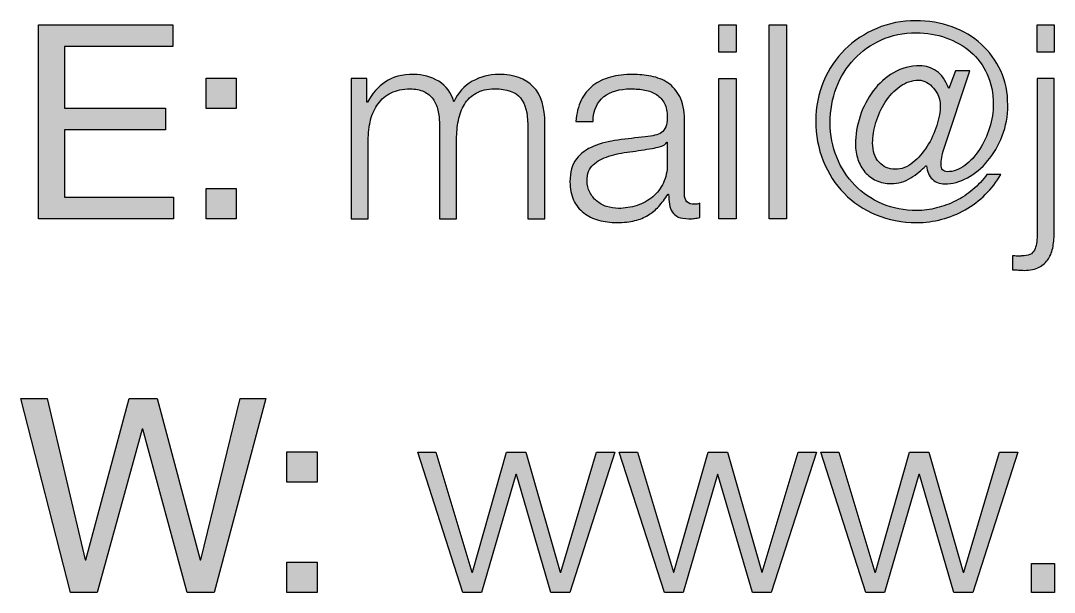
# Paper-space layout 'A1mask (portrait)' of a CAD drawing. Extents: x 0 to 565, y 0 to 805.
# Drawn here: x 430.21 to 444.95, y 43.92 to 52.08 of the extents above; entities that cross this region are included whole.
import ezdxf
from ezdxf.enums import TextEntityAlignment as Align

# ---------------------------------------------------------------- set-up
doc = ezdxf.new("R2010")
doc.units = 0
doc.layers.get('0').update_dxf_attribs({"linetype": 'CONTINUOUS'})
doc.layers.get('Defpoints').update_dxf_attribs({"linetype": 'CONTINUOUS'})
doc.layers.add('JPP_Mask', color=7, linetype='CONTINUOUS')
doc.styles.add('JPP', font='arial.ttf')

# ---------------------------------------------------------------- blocks, each defined once
blk = doc.blocks.new('A1mask (portrait)')
at = {"true_color": 0x004a91}
h = blk.add_hatch(color=154, dxfattribs=at)
edge = h.paths.add_edge_path(flags=16)
edge.add_spline(control_points=[(442.749, 51.145), (442.668, 51.085), (442.598, 51.011), (442.54, 50.922), (442.482, 50.833), (442.437, 50.736), (442.406, 50.631), (442.375, 50.526), (442.36, 50.429), (442.36, 50.339), (442.36, 50.222), (442.39, 50.13), (442.451, 50.063), (442.512, 49.996), (442.588, 49.962), (442.682, 49.962), (442.772, 49.962), (442.856, 49.994), (442.934, 50.057), (443.011, 50.12), (443.079, 50.198), (443.137, 50.29), (443.196, 50.382), (443.241, 50.481), (443.275, 50.587), (443.308, 50.693), (443.325, 50.788), (443.325, 50.873), (443.325, 50.92), (443.316, 50.965), (443.298, 51.007), (443.28, 51.05), (443.257, 51.088), (443.228, 51.121), (443.2, 51.155), (443.168, 51.183), (443.131, 51.203), (443.095, 51.224), (443.058, 51.234), (443.019, 51.234), (442.921, 51.234), (442.831, 51.204), (442.749, 51.145)], knot_values=[0, 0, 0, 0, 1, 1, 1, 2, 2, 2, 3, 3, 3, 4, 4, 4, 5, 5, 5, 6, 6, 6, 7, 7, 7, 8, 8, 8, 9, 9, 9, 10, 10, 10, 11, 11, 11, 12, 12, 12, 13, 13, 13, 14, 14, 14, 14], degree=3, periodic=0)
edge = h.paths.add_edge_path()
edge.add_spline(control_points=[(443.345, 50.129), (443.337, 50.09), (443.334, 50.056), (443.335, 50.026), (443.336, 49.996), (443.344, 49.973), (443.358, 49.955), (443.373, 49.936), (443.395, 49.927), (443.426, 49.927), (443.511, 49.927), (443.594, 49.957), (443.674, 50.017), (443.754, 50.076), (443.824, 50.152), (443.884, 50.245), (443.943, 50.339), (443.991, 50.442), (444.027, 50.555), (444.063, 50.669), (444.081, 50.78), (444.081, 50.889), (444.081, 51.049), (444.052, 51.192), (443.994, 51.319), (443.936, 51.446), (443.856, 51.553), (443.756, 51.639), (443.655, 51.726), (443.538, 51.793), (443.405, 51.839), (443.272, 51.885), (443.13, 51.909), (442.98, 51.909), (442.799, 51.909), (442.634, 51.875), (442.484, 51.808), (442.334, 51.741), (442.204, 51.65), (442.096, 51.535), (441.988, 51.42), (441.903, 51.284), (441.844, 51.128), (441.785, 50.971), (441.755, 50.804), (441.755, 50.625), (441.755, 50.449), (441.786, 50.285), (441.848, 50.133), (441.91, 49.98), (441.996, 49.848), (442.106, 49.735), (442.216, 49.623), (442.346, 49.534), (442.497, 49.47), (442.648, 49.405), (442.812, 49.373), (442.988, 49.373), (443.083, 49.373), (443.179, 49.385), (443.273, 49.41), (443.367, 49.434), (443.458, 49.468), (443.546, 49.512), (443.634, 49.556), (443.716, 49.61), (443.791, 49.673), (443.865, 49.736), (443.932, 49.808), (443.989, 49.888), (443.989, 49.888), (444.186, 49.888), (444.186, 49.888), (444.127, 49.782), (444.054, 49.687), (443.967, 49.601), (443.881, 49.516), (443.785, 49.444), (443.68, 49.384), (443.575, 49.325), (443.464, 49.28), (443.347, 49.249), (443.229, 49.218), (443.109, 49.202), (442.988, 49.202), (442.779, 49.202), (442.586, 49.239), (442.41, 49.313), (442.234, 49.386), (442.082, 49.488), (441.954, 49.619), (441.827, 49.75), (441.727, 49.903), (441.656, 50.081), (441.585, 50.258), (441.549, 50.448), (441.549, 50.652), (441.549, 50.854), (441.586, 51.042), (441.66, 51.217), (441.733, 51.391), (441.835, 51.542), (441.964, 51.671), (442.094, 51.798), (442.245, 51.899), (442.418, 51.973), (442.591, 52.046), (442.776, 52.083), (442.972, 52.083), (443.159, 52.083), (443.332, 52.054), (443.492, 51.996), (443.652, 51.938), (443.791, 51.855), (443.909, 51.748), (444.026, 51.641), (444.119, 51.513), (444.186, 51.366), (444.254, 51.218), (444.287, 51.056), (444.287, 50.877), (444.287, 50.722), (444.261, 50.576), (444.208, 50.439), (444.155, 50.302), (444.086, 50.182), (444, 50.081), (443.915, 49.978), (443.819, 49.898), (443.711, 49.84), (443.604, 49.782), (443.496, 49.753), (443.387, 49.753), (443.32, 49.753), (443.262, 49.775), (443.213, 49.819), (443.164, 49.863), (443.136, 49.927), (443.127, 50.012), (443.127, 50.012), (443.12, 50.012), (443.12, 50.012), (443.06, 49.95), (442.988, 49.892), (442.903, 49.838), (442.817, 49.784), (442.726, 49.757), (442.627, 49.757), (442.547, 49.757), (442.476, 49.771), (442.412, 49.801), (442.349, 49.831), (442.295, 49.872), (442.251, 49.923), (442.207, 49.975), (442.174, 50.035), (442.15, 50.102), (442.127, 50.169), (442.115, 50.241), (442.115, 50.319), (442.115, 50.454), (442.137, 50.587), (442.181, 50.72), (442.225, 50.854), (442.287, 50.974), (442.368, 51.081), (442.448, 51.188), (442.545, 51.275), (442.658, 51.341), (442.772, 51.406), (442.897, 51.44), (443.035, 51.44), (443.12, 51.44), (443.198, 51.414), (443.271, 51.364), (443.343, 51.314), (443.402, 51.23), (443.446, 51.114), (443.446, 51.114), (443.543, 51.366), (443.543, 51.366), (443.543, 51.366), (443.748, 51.366), (443.748, 51.366), (443.748, 51.366), (443.376, 50.249), (443.376, 50.249), (443.363, 50.208), (443.352, 50.168), (443.345, 50.129)], knot_values=[0, 0, 0, 0, 1, 1, 1, 2, 2, 2, 3, 3, 3, 4, 4, 4, 5, 5, 5, 6, 6, 6, 7, 7, 7, 8, 8, 8, 9, 9, 9, 10, 10, 10, 11, 11, 11, 12, 12, 12, 13, 13, 13, 14, 14, 14, 15, 15, 15, 16, 16, 16, 17, 17, 17, 18, 18, 18, 19, 19, 19, 20, 20, 20, 21, 21, 21, 22, 22, 22, 23, 23, 23, 24, 24, 24, 25, 25, 25, 26, 26, 26, 27, 27, 27, 28, 28, 28, 29, 29, 29, 30, 30, 30, 31, 31, 31, 32, 32, 32, 33, 33, 33, 34, 34, 34, 35, 35, 35, 36, 36, 36, 37, 37, 37, 38, 38, 38, 39, 39, 39, 40, 40, 40, 41, 41, 41, 42, 42, 42, 43, 43, 43, 44, 44, 44, 45, 45, 45, 46, 46, 46, 47, 47, 47, 48, 48, 48, 49, 49, 49, 50, 50, 50, 51, 51, 51, 52, 52, 52, 53, 53, 53, 54, 54, 54, 55, 55, 55, 56, 56, 56, 57, 57, 57, 58, 58, 58, 59, 59, 59, 60, 60, 60, 61, 61, 61, 62, 62, 62, 63, 63, 63, 63], degree=3, periodic=0)
at = {"true_color": 0x0081c6}
for points in [[(432.39, 49.566), (430.835, 49.566), (430.835, 50.525), (432.274, 50.525), (432.274, 50.835), (430.835, 50.835), (430.835, 51.715), (432.379, 51.715), (432.379, 52.025), (430.467, 52.025), (430.467, 49.256), (432.39, 49.256)], [(433.286, 51.261), (432.856, 51.261), (432.856, 50.831), (433.286, 50.831)], [(433.286, 49.687), (432.856, 49.687), (432.856, 49.256), (433.286, 49.256)], [(430.587, 46.693), (430.211, 46.693), (430.921, 43.924), (431.304, 43.924), (431.944, 46.251), (431.952, 46.251), (432.584, 43.924), (432.968, 43.924), (433.709, 46.693), (433.34, 46.693), (432.778, 44.39), (432.77, 44.39), (432.158, 46.693), (431.758, 46.693), (431.138, 44.39), (431.13, 44.39)], [(434.438, 45.929), (434.007, 45.929), (434.007, 45.499), (434.438, 45.499)], [(434.438, 44.355), (434.007, 44.355), (434.007, 43.924), (434.438, 43.924)]]:
    blk.add_hatch(color=142, dxfattribs=at).paths.add_polyline_path(points)
at = {"true_color": 0x004a91}
for points in [[(440.413, 52.025), (440.169, 52.025), (440.169, 51.634), (440.413, 51.634)], [(441.13, 52.025), (440.886, 52.025), (440.886, 49.256), (441.13, 49.256)], [(444.95, 52.025), (444.706, 52.025), (444.706, 51.634), (444.95, 51.634)], [(440.413, 51.257), (440.169, 51.257), (440.169, 49.256), (440.413, 49.256)], [(437.273, 45.607), (437.28, 45.607), (437.773, 43.924), (438.04, 43.924), (438.684, 45.925), (438.424, 45.925), (437.912, 44.211), (437.904, 44.211), (437.416, 45.925), (437.14, 45.925), (436.652, 44.211), (436.644, 44.211), (436.132, 45.925), (435.873, 45.925), (436.516, 43.924), (436.784, 43.924)], [(441.558, 45.925), (441.298, 45.925), (440.786, 44.211), (440.778, 44.211), (440.29, 45.925), (440.014, 45.925), (439.526, 44.211), (439.518, 44.211), (439.006, 45.925), (438.747, 45.925), (439.39, 43.924), (439.658, 43.924), (440.146, 45.607), (440.154, 45.607), (440.647, 43.924), (440.914, 43.924)], [(444.431, 45.925), (444.171, 45.925), (443.66, 44.211), (443.651, 44.211), (443.163, 45.925), (442.887, 45.925), (442.399, 44.211), (442.391, 44.211), (441.879, 45.925), (441.62, 45.925), (442.263, 43.924), (442.531, 43.924), (443.02, 45.607), (443.027, 45.607), (443.52, 43.924), (443.787, 43.924)], [(444.951, 44.335), (444.625, 44.335), (444.625, 43.924), (444.951, 43.924)]]:
    blk.add_hatch(color=154, dxfattribs=at).paths.add_polyline_path(points)
h = blk.add_hatch(color=154, dxfattribs=at)
edge = h.paths.add_edge_path()
edge.add_spline(control_points=[(436.172, 51.218), (436.065, 51.283), (435.946, 51.316), (435.814, 51.316)], knot_values=[4, 4, 4, 4, 5, 5, 5, 5], degree=3, periodic=0)
edge.add_spline(control_points=[(435.814, 51.316), (435.651, 51.316), (435.517, 51.28), (435.413, 51.211)], knot_values=[3, 3, 3, 3, 4, 4, 4, 4], degree=3, periodic=0)
edge.add_spline(control_points=[(435.413, 51.211), (435.308, 51.141), (435.223, 51.044), (435.158, 50.92)], knot_values=[2, 2, 2, 2, 3, 3, 3, 3], degree=3, periodic=0)
edge.add_spline(control_points=[(435.158, 50.92), (435.158, 50.92), (435.147, 50.92), (435.147, 50.92)], knot_values=[1.00001, 1.00001, 1.00001, 1.00001, 2, 2, 2, 2], degree=3, periodic=0)
edge.add_spline(control_points=[(435.147, 50.92), (435.147, 50.92), (435.147, 51.004), (435.147, 51.089)], knot_values=[0.5, 0.5, 0.5, 0.5, 1, 1, 1, 1], degree=3, periodic=0)
edge.add_spline(control_points=[(435.147, 51.089), (435.147, 51.173), (435.147, 51.257), (435.147, 51.257), (435.147, 51.257), (435.133, 51.257), (435.112, 51.257)], knot_values=[32.749965, 32.749965, 32.749965, 32.749965, 33.249965, 33.249965, 33.249965, 33.5, 33.5, 33.5, 33.5], degree=3, periodic=0)
edge.add_spline(control_points=[(435.112, 51.257), (435.091, 51.257), (435.063, 51.257), (435.035, 51.257)], knot_values=[32.49997, 32.49997, 32.49997, 32.49997, 32.749965, 32.749965, 32.749965, 32.749965], degree=3, periodic=0)
edge.add_spline(control_points=[(435.035, 51.257), (435.021, 51.257), (435.007, 51.257), (434.993, 51.257)], knot_values=[32.374972, 32.374972, 32.374972, 32.374972, 32.49997, 32.49997, 32.49997, 32.49997], degree=3, periodic=0)
edge.add_spline(control_points=[(434.993, 51.257), (434.98, 51.257), (434.968, 51.257), (434.957, 51.257)], knot_values=[32.249975, 32.249975, 32.249975, 32.249975, 32.374973, 32.374973, 32.374973, 32.374973], degree=3, periodic=0)
edge.add_spline(control_points=[(434.943, 51.257), (434.939, 51.257), (434.935, 51.257), (434.932, 51.257)], knot_values=[32.124977, 32.124977, 32.124977, 32.124977, 32.187476, 32.187476, 32.187476, 32.187476], degree=3, periodic=0)
edge.add_spline(control_points=[(434.922, 51.257), (434.922, 51.257), (434.922, 51.257), (434.922, 51.257), (434.922, 51.257), (434.922, 51.257), (434.922, 51.257)], knot_values=[31.99998, 31.99998, 31.99998, 31.99998, 32, 32, 32, 32.001445, 32.001445, 32.001445, 32.001445], degree=3, periodic=0)
edge.add_spline(control_points=[(434.922, 51.257), (434.922, 51.257), (434.922, 50.757), (434.922, 50.257)], knot_values=[31.49999, 31.49999, 31.49999, 31.49999, 31.99998, 31.99998, 31.99998, 31.99998], degree=3, periodic=0)
edge.add_spline(control_points=[(434.922, 50.257), (434.922, 49.757), (434.922, 49.256), (434.922, 49.256), (434.922, 49.256), (434.922, 49.256), (434.922, 49.256)], knot_values=[30.999023, 30.999023, 30.999023, 30.999023, 31.499013, 31.499013, 31.499013, 31.49999, 31.49999, 31.49999, 31.49999], degree=3, periodic=0)
edge.add_spline(control_points=[(434.933, 49.256), (434.936, 49.256), (434.94, 49.256), (434.945, 49.256)], knot_values=[30.812504, 30.812504, 30.812504, 30.812504, 30.875002, 30.875002, 30.875002, 30.875002], degree=3, periodic=0)
edge.add_spline(control_points=[(434.945, 49.256), (434.949, 49.256), (434.955, 49.256), (434.96, 49.256)], knot_values=[30.750005, 30.750005, 30.750005, 30.750005, 30.812504, 30.812504, 30.812504, 30.812504], degree=3, periodic=0)
edge.add_spline(control_points=[(434.96, 49.256), (434.972, 49.256), (434.985, 49.256), (435, 49.256)], knot_values=[30.625007, 30.625007, 30.625007, 30.625007, 30.750005, 30.750005, 30.750005, 30.750005], degree=3, periodic=0)
edge.add_spline(control_points=[(435, 49.256), (435.014, 49.256), (435.029, 49.256), (435.044, 49.256)], knot_values=[30.50001, 30.50001, 30.50001, 30.50001, 30.625007, 30.625007, 30.625007, 30.625007], degree=3, periodic=0)
edge.add_spline(control_points=[(435.044, 49.256), (435.075, 49.256), (435.105, 49.256), (435.128, 49.256)], knot_values=[30.250015, 30.250015, 30.250015, 30.250015, 30.50001, 30.50001, 30.50001, 30.50001], degree=3, periodic=0)
edge.add_spline(control_points=[(435.128, 49.256), (435.151, 49.256), (435.167, 49.256), (435.167, 49.256), (435.167, 49.256), (435.167, 49.256), (435.167, 49.256)], knot_values=[29.999532, 29.999532, 29.999532, 29.999532, 30.249547, 30.249547, 30.249547, 30.250015, 30.250015, 30.250015, 30.250015], degree=3, periodic=0)
edge.add_spline(control_points=[(435.167, 49.269), (435.167, 49.273), (435.167, 49.278), (435.167, 49.284)], knot_values=[29.906272, 29.906272, 29.906272, 29.906272, 29.937521, 29.937521, 29.937521, 29.937521], degree=3, periodic=0)
edge.add_spline(control_points=[(435.167, 49.284), (435.167, 49.29), (435.167, 49.297), (435.167, 49.304)], knot_values=[29.875022, 29.875022, 29.875022, 29.875022, 29.906272, 29.906272, 29.906272, 29.906272], degree=3, periodic=0)
edge.add_spline(control_points=[(435.167, 49.304), (435.167, 49.32), (435.167, 49.338), (435.167, 49.359)], knot_values=[29.812524, 29.812524, 29.812524, 29.812524, 29.875022, 29.875022, 29.875022, 29.875022], degree=3, periodic=0)
edge.add_spline(control_points=[(435.167, 49.359), (435.167, 49.381), (435.167, 49.405), (435.167, 49.431)], knot_values=[29.750025, 29.750025, 29.750025, 29.750025, 29.812524, 29.812524, 29.812524, 29.812524], degree=3, periodic=0)
edge.add_spline(control_points=[(435.167, 49.431), (435.167, 49.483), (435.167, 49.544), (435.167, 49.61)], knot_values=[29.625028, 29.625028, 29.625028, 29.625028, 29.750025, 29.750025, 29.750025, 29.750025], degree=3, periodic=0)
edge.add_spline(control_points=[(435.167, 49.61), (435.167, 49.806), (435.167, 50.041), (435.167, 50.199)], knot_values=[29.250035, 29.250035, 29.250035, 29.250035, 29.625028, 29.625028, 29.625028, 29.625028], degree=3, periodic=0)
edge.add_spline(control_points=[(435.167, 50.199), (435.167, 50.303), (435.167, 50.373), (435.167, 50.373), (435.167, 50.479), (435.178, 50.577), (435.201, 50.666)], knot_values=[28, 28, 28, 28, 28.250035, 28.250035, 28.250035, 29.250035, 29.250035, 29.250035, 29.250035], degree=3, periodic=0)
edge.add_spline(control_points=[(435.201, 50.666), (435.224, 50.755), (435.26, 50.833), (435.308, 50.898)], knot_values=[27, 27, 27, 27, 28, 28, 28, 28], degree=3, periodic=0)
edge.add_spline(control_points=[(435.308, 50.898), (435.356, 50.965), (435.418, 51.016), (435.494, 51.054), (435.57, 51.091), (435.66, 51.11), (435.763, 51.11)], knot_values=[25, 25, 25, 25, 26, 26, 26, 27, 27, 27, 27], degree=3, periodic=0)
edge.add_spline(control_points=[(435.763, 51.11), (435.841, 51.11), (435.907, 51.097), (435.961, 51.071)], knot_values=[24, 24, 24, 24, 25, 25, 25, 25], degree=3, periodic=0)
edge.add_spline(control_points=[(435.961, 51.071), (436.016, 51.045), (436.059, 51.01), (436.091, 50.965)], knot_values=[23, 23, 23, 23, 24, 24, 24, 24], degree=3, periodic=0)
edge.add_spline(control_points=[(436.091, 50.965), (436.124, 50.919), (436.147, 50.866), (436.161, 50.806)], knot_values=[22, 22, 22, 22, 23, 23, 23, 23], degree=3, periodic=0)
edge.add_spline(control_points=[(436.161, 50.806), (436.175, 50.745), (436.182, 50.681), (436.182, 50.614)], knot_values=[21, 21, 21, 21, 22, 22, 22, 22], degree=3, periodic=0)
edge.add_spline(control_points=[(436.182, 50.614), (436.182, 50.614), (436.182, 49.256), (436.182, 49.256), (436.182, 49.256), (436.243, 49.256), (436.304, 49.256)], knot_values=[19.5, 19.5, 19.5, 19.5, 20.5, 20.5, 20.5, 21, 21, 21, 21], degree=3, periodic=0)
edge.add_spline(control_points=[(436.304, 49.256), (436.366, 49.256), (436.427, 49.256), (436.427, 49.256), (436.427, 49.256), (436.427, 49.539), (436.427, 49.823)], knot_values=[18.5, 18.5, 18.5, 18.5, 19, 19, 19, 19.5, 19.5, 19.5, 19.5], degree=3, periodic=0)
edge.add_spline(control_points=[(436.427, 49.823), (436.427, 50.106), (436.427, 50.389), (436.427, 50.389), (436.427, 50.482), (436.435, 50.571), (436.452, 50.658)], knot_values=[17, 17, 17, 17, 17.5, 17.5, 17.5, 18.5, 18.5, 18.5, 18.5], degree=3, periodic=0)
edge.add_spline(control_points=[(436.452, 50.658), (436.469, 50.745), (436.498, 50.822), (436.539, 50.889)], knot_values=[16, 16, 16, 16, 17, 17, 17, 17], degree=3, periodic=0)
edge.add_spline(control_points=[(436.539, 50.889), (436.58, 50.956), (436.636, 51.01), (436.706, 51.05)], knot_values=[15, 15, 15, 15, 16, 16, 16, 16], degree=3, periodic=0)
edge.add_spline(control_points=[(436.706, 51.05), (436.775, 51.09), (436.864, 51.11), (436.97, 51.11)], knot_values=[14, 14, 14, 14, 15, 15, 15, 15], degree=3, periodic=0)
edge.add_spline(control_points=[(436.97, 51.11), (437.145, 51.11), (437.268, 51.067), (437.338, 50.98)], knot_values=[13, 13, 13, 13, 14, 14, 14, 14], degree=3, periodic=0)
edge.add_spline(control_points=[(437.338, 50.98), (437.408, 50.893), (437.442, 50.767), (437.442, 50.602)], knot_values=[12, 12, 12, 12, 13, 13, 13, 13], degree=3, periodic=0)
edge.add_spline(control_points=[(437.442, 50.602), (437.442, 50.602), (437.442, 49.256), (437.442, 49.256), (437.442, 49.256), (437.504, 49.256), (437.565, 49.256)], knot_values=[10.5, 10.5, 10.5, 10.5, 11.5, 11.5, 11.5, 12, 12, 12, 12], degree=3, periodic=0)
edge.add_spline(control_points=[(437.565, 49.256), (437.626, 49.256), (437.687, 49.256), (437.687, 49.256), (437.687, 49.256), (437.687, 49.596), (437.687, 49.935)], knot_values=[9.5, 9.5, 9.5, 9.5, 10, 10, 10, 10.5, 10.5, 10.5, 10.5], degree=3, periodic=0)
edge.add_spline(control_points=[(437.687, 49.935), (437.687, 50.274), (437.687, 50.614), (437.687, 50.614), (437.687, 51.082), (437.466, 51.316), (437.024, 51.316)], knot_values=[8, 8, 8, 8, 8.5, 8.5, 8.5, 9.5, 9.5, 9.5, 9.5], degree=3, periodic=0)
edge.add_spline(control_points=[(437.024, 51.316), (436.892, 51.316), (436.768, 51.283), (436.651, 51.218)], knot_values=[7, 7, 7, 7, 8, 8, 8, 8], degree=3, periodic=0)
edge.add_spline(control_points=[(436.651, 51.218), (436.535, 51.154), (436.447, 51.056), (436.388, 50.924)], knot_values=[6, 6, 6, 6, 7, 7, 7, 7], degree=3, periodic=0)
edge.add_spline(control_points=[(436.388, 50.924), (436.352, 51.056), (436.28, 51.154), (436.172, 51.218)], knot_values=[5, 5, 5, 5, 6, 6, 6, 6], degree=3, periodic=0)
h = blk.add_hatch(color=154, dxfattribs=at)
edge = h.paths.add_edge_path()
edge.add_spline(control_points=[(439.676, 49.609), (439.676, 49.609), (439.676, 50.672), (439.676, 50.672), (439.676, 50.806), (439.654, 50.916), (439.61, 50.999)], knot_values=[6, 6, 6, 6, 7, 7, 7, 8, 8, 8, 8], degree=3, periodic=0)
edge.add_spline(control_points=[(439.61, 50.999), (439.566, 51.084), (439.51, 51.149), (439.44, 51.195)], knot_values=[5, 5, 5, 5, 6, 6, 6, 6], degree=3, periodic=0)
edge.add_spline(control_points=[(439.44, 51.195), (439.37, 51.242), (439.291, 51.273), (439.203, 51.29)], knot_values=[4, 4, 4, 4, 5, 5, 5, 5], degree=3, periodic=0)
edge.add_spline(control_points=[(439.203, 51.29), (439.115, 51.307), (439.027, 51.316), (438.939, 51.316)], knot_values=[3, 3, 3, 3, 4, 4, 4, 4], degree=3, periodic=0)
edge.add_spline(control_points=[(438.939, 51.316), (438.823, 51.316), (438.717, 51.303), (438.622, 51.277), (438.526, 51.251), (438.443, 51.211), (438.371, 51.156)], knot_values=[1, 1, 1, 1, 2, 2, 2, 3, 3, 3, 3], degree=3, periodic=0)
edge.add_spline(control_points=[(438.371, 51.156), (438.3, 51.102), (438.244, 51.032), (438.203, 50.947)], knot_values=[0, 0, 0, 0, 1, 1, 1, 1], degree=3, periodic=0)
edge.add_spline(control_points=[(438.203, 50.947), (438.161, 50.862), (438.137, 50.761), (438.129, 50.645)], knot_values=[41, 41, 41, 41, 42, 42, 42, 42], degree=3, periodic=0)
edge.add_spline(control_points=[(438.129, 50.645), (438.129, 50.645), (438.373, 50.645), (438.373, 50.645), (438.378, 50.808), (438.43, 50.926), (438.528, 50.999)], knot_values=[39, 39, 39, 39, 40, 40, 40, 41, 41, 41, 41], degree=3, periodic=0)
edge.add_spline(control_points=[(438.528, 50.999), (438.627, 51.073), (438.753, 51.11), (438.908, 51.11)], knot_values=[38, 38, 38, 38, 39, 39, 39, 39], degree=3, periodic=0)
edge.add_spline(control_points=[(438.908, 51.11), (438.981, 51.11), (439.049, 51.104), (439.112, 51.093)], knot_values=[37, 37, 37, 37, 38, 38, 38, 38], degree=3, periodic=0)
edge.add_spline(control_points=[(439.112, 51.093), (439.175, 51.081), (439.231, 51.059), (439.279, 51.029)], knot_values=[36, 36, 36, 36, 37, 37, 37, 37], degree=3, periodic=0)
edge.add_spline(control_points=[(439.279, 51.029), (439.326, 50.997), (439.364, 50.955), (439.391, 50.903)], knot_values=[35, 35, 35, 35, 36, 36, 36, 36], degree=3, periodic=0)
edge.add_spline(control_points=[(439.391, 50.903), (439.418, 50.85), (439.432, 50.782), (439.432, 50.699)], knot_values=[34, 34, 34, 34, 35, 35, 35, 35], degree=3, periodic=0)
edge.add_spline(control_points=[(439.432, 50.699), (439.432, 50.645), (439.425, 50.601), (439.411, 50.567), (439.396, 50.534), (439.376, 50.507), (439.351, 50.488)], knot_values=[32, 32, 32, 32, 33, 33, 33, 34, 34, 34, 34], degree=3, periodic=0)
edge.add_spline(control_points=[(439.351, 50.488), (439.325, 50.468), (439.292, 50.454), (439.254, 50.447), (439.215, 50.439), (439.17, 50.433), (439.118, 50.427)], knot_values=[30, 30, 30, 30, 31, 31, 31, 32, 32, 32, 32], degree=3, periodic=0)
edge.add_spline(control_points=[(439.118, 50.427), (438.986, 50.412), (438.856, 50.396), (438.728, 50.379)], knot_values=[29, 29, 29, 29, 30, 30, 30, 30], degree=3, periodic=0)
edge.add_spline(control_points=[(438.728, 50.379), (438.6, 50.362), (438.485, 50.333), (438.383, 50.292)], knot_values=[28, 28, 28, 28, 29, 29, 29, 29], degree=3, periodic=0)
edge.add_spline(control_points=[(438.383, 50.292), (438.281, 50.25), (438.199, 50.19), (438.137, 50.111)], knot_values=[27, 27, 27, 27, 28, 28, 28, 28], degree=3, periodic=0)
edge.add_spline(control_points=[(438.137, 50.111), (438.075, 50.033), (438.044, 49.923), (438.044, 49.784)], knot_values=[26, 26, 26, 26, 27, 27, 27, 27], degree=3, periodic=0)
edge.add_spline(control_points=[(438.044, 49.784), (438.044, 49.683), (438.061, 49.596), (438.096, 49.522)], knot_values=[25, 25, 25, 25, 26, 26, 26, 26], degree=3, periodic=0)
edge.add_spline(control_points=[(438.096, 49.522), (438.131, 49.449), (438.179, 49.388), (438.24, 49.34)], knot_values=[24, 24, 24, 24, 25, 25, 25, 25], degree=3, periodic=0)
edge.add_spline(control_points=[(438.24, 49.34), (438.3, 49.292), (438.371, 49.257), (438.453, 49.235), (438.534, 49.213), (438.622, 49.202), (438.714, 49.202)], knot_values=[22, 22, 22, 22, 23, 23, 23, 24, 24, 24, 24], degree=3, periodic=0)
edge.add_spline(control_points=[(438.714, 49.202), (438.813, 49.202), (438.898, 49.211), (438.969, 49.229), (439.04, 49.247), (439.103, 49.273), (439.158, 49.307)], knot_values=[20, 20, 20, 20, 21, 21, 21, 22, 22, 22, 22], degree=3, periodic=0)
edge.add_spline(control_points=[(439.158, 49.307), (439.214, 49.34), (439.264, 49.382), (439.31, 49.433)], knot_values=[19, 19, 19, 19, 20, 20, 20, 20], degree=3, periodic=0)
edge.add_spline(control_points=[(439.31, 49.433), (439.355, 49.483), (439.4, 49.541), (439.443, 49.605)], knot_values=[18, 18, 18, 18, 19, 19, 19, 19], degree=3, periodic=0)
edge.add_spline(control_points=[(439.451, 49.605), (439.451, 49.554), (439.455, 49.506), (439.461, 49.464)], knot_values=[16, 16, 16, 16, 17, 17, 17, 17], degree=3, periodic=0)
edge.add_spline(control_points=[(439.461, 49.464), (439.467, 49.421), (439.481, 49.384), (439.502, 49.353)], knot_values=[15, 15, 15, 15, 16, 16, 16, 16], degree=3, periodic=0)
edge.add_spline(control_points=[(439.502, 49.353), (439.522, 49.322), (439.551, 49.299), (439.589, 49.281)], knot_values=[14, 14, 14, 14, 15, 15, 15, 15], degree=3, periodic=0)
edge.add_spline(control_points=[(439.589, 49.281), (439.627, 49.265), (439.676, 49.256), (439.738, 49.256)], knot_values=[13, 13, 13, 13, 14, 14, 14, 14], degree=3, periodic=0)
edge.add_spline(control_points=[(439.738, 49.256), (439.772, 49.256), (439.8, 49.258), (439.822, 49.26)], knot_values=[12, 12, 12, 12, 13, 13, 13, 13], degree=3, periodic=0)
edge.add_spline(control_points=[(439.822, 49.26), (439.844, 49.263), (439.869, 49.267), (439.897, 49.272)], knot_values=[11, 11, 11, 11, 12, 12, 12, 12], degree=3, periodic=0)
edge.add_spline(control_points=[(439.897, 49.272), (439.897, 49.272), (439.897, 49.477), (439.897, 49.477), (439.874, 49.467), (439.848, 49.462), (439.82, 49.462)], knot_values=[9, 9, 9, 9, 10, 10, 10, 11, 11, 11, 11], degree=3, periodic=0)
edge.add_spline(control_points=[(439.82, 49.462), (439.724, 49.462), (439.676, 49.511), (439.676, 49.609)], knot_values=[8, 8, 8, 8, 9, 9, 9, 9], degree=3, periodic=0)
edge = h.paths.add_edge_path(flags=16)
edge.add_spline(control_points=[(439.424, 50.35), (439.424, 50.35), (439.432, 50.35), (439.432, 50.35), (439.432, 50.35), (439.432, 50.032), (439.432, 50.032), (439.432, 49.934), (439.413, 49.846), (439.376, 49.768)], knot_values=[13, 13, 13, 13, 13.99998, 13.99998, 13.99998, 14.99998, 14.99998, 14.99998, 15.99998, 15.99998, 15.99998, 15.99998], degree=3, periodic=0)
edge.add_spline(control_points=[(439.376, 49.768), (439.338, 49.691), (439.288, 49.625), (439.225, 49.571)], knot_values=[12, 12, 12, 12, 13, 13, 13, 13], degree=3, periodic=0)
edge.add_spline(control_points=[(439.225, 49.571), (439.161, 49.516), (439.087, 49.475), (439.002, 49.446)], knot_values=[11, 11, 11, 11, 12, 12, 12, 12], degree=3, periodic=0)
edge.add_spline(control_points=[(439.002, 49.446), (438.916, 49.418), (438.827, 49.404), (438.734, 49.404)], knot_values=[10, 10, 10, 10, 11, 11, 11, 11], degree=3, periodic=0)
edge.add_spline(control_points=[(438.734, 49.404), (438.677, 49.404), (438.622, 49.413), (438.567, 49.431)], knot_values=[9, 9, 9, 9, 10, 10, 10, 10], degree=3, periodic=0)
edge.add_spline(control_points=[(438.567, 49.431), (438.513, 49.449), (438.465, 49.476), (438.424, 49.511)], knot_values=[8, 8, 8, 8, 9, 9, 9, 9], degree=3, periodic=0)
edge.add_spline(control_points=[(438.424, 49.511), (438.383, 49.545), (438.349, 49.587), (438.325, 49.635), (438.3, 49.682), (438.288, 49.737), (438.288, 49.799)], knot_values=[6, 6, 6, 6, 7, 7, 7, 8, 8, 8, 8], degree=3, periodic=0)
edge.add_spline(control_points=[(438.288, 49.799), (438.288, 49.897), (438.317, 49.973), (438.375, 50.026)], knot_values=[5, 5, 5, 5, 6, 6, 6, 6], degree=3, periodic=0)
edge.add_spline(control_points=[(438.375, 50.026), (438.433, 50.079), (438.507, 50.12), (438.598, 50.148)], knot_values=[4, 4, 4, 4, 5, 5, 5, 5], degree=3, periodic=0)
edge.add_spline(control_points=[(438.598, 50.148), (438.689, 50.177), (438.789, 50.198), (438.898, 50.212)], knot_values=[3, 3, 3, 3, 4, 4, 4, 4], degree=3, periodic=0)
edge.add_spline(control_points=[(438.898, 50.212), (439.009, 50.226), (439.115, 50.242), (439.218, 50.261)], knot_values=[2, 2, 2, 2, 3, 3, 3, 3], degree=3, periodic=0)
edge.add_spline(control_points=[(439.218, 50.261), (439.252, 50.266), (439.291, 50.275), (439.335, 50.288), (439.379, 50.301), (439.409, 50.321), (439.424, 50.35)], knot_values=[0, 0, 0, 0, 1, 1, 1, 2, 2, 2, 2], degree=3, periodic=0)
h = blk.add_hatch(color=154, dxfattribs=at)
edge = h.paths.add_edge_path()
edge.add_spline(control_points=[(444.95, 49.074), (444.95, 49.074), (444.95, 51.257), (444.95, 51.257), (444.95, 51.257), (444.889, 51.257), (444.828, 51.257)], knot_values=[13.49999, 13.49999, 13.49999, 13.49999, 14.49999, 14.49999, 14.49999, 15, 15, 15, 15], degree=3, periodic=0)
edge.add_spline(control_points=[(444.828, 51.257), (444.767, 51.257), (444.706, 51.257), (444.706, 51.257), (444.706, 51.257), (444.706, 51.257), (444.706, 51.257)], knot_values=[12.999756, 12.999756, 12.999756, 12.999756, 13.499746, 13.499746, 13.499746, 13.49999, 13.49999, 13.49999, 13.49999], degree=3, periodic=0)
edge.add_spline(control_points=[(444.706, 51.257), (444.706, 51.257), (444.706, 51.257), (444.706, 51.257)], knot_values=[12.999634, 12.999634, 12.999634, 12.999634, 12.999756, 12.999756, 12.999756, 12.999756], degree=3, periodic=0)
edge.add_spline(control_points=[(444.706, 51.243), (444.706, 51.24), (444.706, 51.236), (444.706, 51.232)], knot_values=[12.937501, 12.937501, 12.937501, 12.937501, 12.953126, 12.953126, 12.953126, 12.953126], degree=3, periodic=0)
edge.add_spline(control_points=[(444.706, 51.232), (444.706, 51.224), (444.706, 51.214), (444.706, 51.202)], knot_values=[12.906252, 12.906252, 12.906252, 12.906252, 12.937501, 12.937501, 12.937501, 12.937501], degree=3, periodic=0)
edge.add_spline(control_points=[(444.706, 51.202), (444.706, 51.19), (444.706, 51.176), (444.706, 51.161)], knot_values=[12.875002, 12.875002, 12.875002, 12.875002, 12.906252, 12.906252, 12.906252, 12.906252], degree=3, periodic=0)
edge.add_spline(control_points=[(444.706, 51.161), (444.706, 51.13), (444.706, 51.093), (444.706, 51.05)], knot_values=[12.812504, 12.812504, 12.812504, 12.812504, 12.875002, 12.875002, 12.875002, 12.875002], degree=3, periodic=0)
edge.add_spline(control_points=[(444.706, 51.05), (444.706, 51.008), (444.706, 50.96), (444.706, 50.907)], knot_values=[12.750005, 12.750005, 12.750005, 12.750005, 12.812504, 12.812504, 12.812504, 12.812504], degree=3, periodic=0)
edge.add_spline(control_points=[(444.706, 50.907), (444.706, 50.802), (444.706, 50.679), (444.706, 50.548)], knot_values=[12.625008, 12.625008, 12.625008, 12.625008, 12.750005, 12.750005, 12.750005, 12.750005], degree=3, periodic=0)
edge.add_spline(control_points=[(444.706, 50.548), (444.706, 50.417), (444.706, 50.277), (444.706, 50.137)], knot_values=[12.50001, 12.50001, 12.50001, 12.50001, 12.625008, 12.625008, 12.625008, 12.625008], degree=3, periodic=0)
edge.add_spline(control_points=[(444.706, 50.137), (444.706, 49.856), (444.706, 49.576), (444.706, 49.366)], knot_values=[12.250015, 12.250015, 12.250015, 12.250015, 12.50001, 12.50001, 12.50001, 12.50001], degree=3, periodic=0)
edge.add_spline(control_points=[(444.706, 49.366), (444.706, 49.156), (444.706, 49.016), (444.706, 49.016), (444.706, 48.933), (444.692, 48.864), (444.667, 48.809)], knot_values=[11, 11, 11, 11, 11.250015, 11.250015, 11.250015, 12.250015, 12.250015, 12.250015, 12.250015], degree=3, periodic=0)
edge.add_spline(control_points=[(444.667, 48.809), (444.641, 48.753), (444.58, 48.725), (444.485, 48.725)], knot_values=[10, 10, 10, 10, 11, 11, 11, 11], degree=3, periodic=0)
edge.add_spline(control_points=[(444.485, 48.725), (444.467, 48.722), (444.446, 48.722), (444.423, 48.723)], knot_values=[9, 9, 9, 9, 10, 10, 10, 10], degree=3, periodic=0)
edge.add_spline(control_points=[(444.423, 48.723), (444.399, 48.724), (444.377, 48.727), (444.356, 48.729)], knot_values=[8, 8, 8, 8, 9, 9, 9, 9], degree=3, periodic=0)
edge.add_spline(control_points=[(444.356, 48.729), (444.356, 48.729), (444.356, 48.527), (444.356, 48.527), (444.385, 48.527), (444.413, 48.526), (444.44, 48.524)], knot_values=[6, 6, 6, 6, 7, 7, 7, 8, 8, 8, 8], degree=3, periodic=0)
edge.add_spline(control_points=[(444.44, 48.524), (444.467, 48.521), (444.495, 48.52), (444.523, 48.52)], knot_values=[5, 5, 5, 5, 6, 6, 6, 6], degree=3, periodic=0)
edge.add_spline(control_points=[(444.523, 48.52), (444.609, 48.52), (444.679, 48.535), (444.735, 48.564)], knot_values=[4, 4, 4, 4, 5, 5, 5, 5], degree=3, periodic=0)
edge.add_spline(control_points=[(444.735, 48.564), (444.79, 48.594), (444.834, 48.634), (444.867, 48.685)], knot_values=[3, 3, 3, 3, 4, 4, 4, 4], degree=3, periodic=0)
edge.add_spline(control_points=[(444.867, 48.685), (444.899, 48.735), (444.921, 48.793), (444.932, 48.861), (444.944, 48.928), (444.95, 48.999), (444.95, 49.074)], knot_values=[1, 1, 1, 1, 2, 2, 2, 3, 3, 3, 3], degree=3, periodic=0)
at = {"layer": 'Defpoints', "color": 142, "true_color": 0x0081c6}
for points in [[(432.379, 52.025), (432.379, 51.715), (430.835, 51.715), (430.835, 50.835), (432.274, 50.835), (432.274, 50.525), (430.835, 50.525), (430.835, 49.566), (432.39, 49.566), (432.39, 49.256), (430.467, 49.256), (430.467, 52.025), (432.379, 52.025)], [(432.856, 50.831), (432.856, 51.261), (433.286, 51.261), (433.286, 50.831), (432.856, 50.831)], [(433.286, 49.687), (433.286, 49.256), (432.856, 49.256), (432.856, 49.687), (433.286, 49.687)], [(432.584, 43.924), (431.952, 46.251), (431.944, 46.251), (431.304, 43.924), (430.921, 43.924), (430.211, 46.693), (430.587, 46.693), (431.13, 44.39), (431.138, 44.39), (431.758, 46.693), (432.158, 46.693), (432.77, 44.39), (432.778, 44.39), (433.34, 46.693), (433.709, 46.693), (432.968, 43.924), (432.584, 43.924)], [(434.007, 45.499), (434.007, 45.929), (434.438, 45.929), (434.438, 45.499), (434.007, 45.499)], [(434.438, 44.355), (434.438, 43.924), (434.007, 43.924), (434.007, 44.355), (434.438, 44.355)]]:
    blk.add_lwpolyline(points, dxfattribs=at)
at = {"layer": 'Defpoints', "color": 154, "true_color": 0x004a91}
for points in [[(440.413, 52.025), (440.413, 51.634), (440.169, 51.634), (440.169, 52.025), (440.413, 52.025)], [(441.13, 52.025), (441.13, 49.256), (440.886, 49.256), (440.886, 52.025), (441.13, 52.025)], [(444.95, 52.025), (444.95, 51.634), (444.706, 51.634), (444.706, 52.025), (444.95, 52.025)], [(440.413, 51.257), (440.413, 49.256), (440.169, 49.256), (440.169, 51.257), (440.413, 51.257)], [(436.132, 45.925), (436.644, 44.211), (436.652, 44.211), (437.14, 45.925), (437.416, 45.925), (437.904, 44.211), (437.912, 44.211), (438.424, 45.925), (438.684, 45.925), (438.04, 43.924), (437.773, 43.924), (437.28, 45.607), (437.273, 45.607), (436.784, 43.924), (436.516, 43.924), (435.873, 45.925), (436.132, 45.925)], [(439.006, 45.925), (439.518, 44.211), (439.526, 44.211), (440.014, 45.925), (440.29, 45.925), (440.778, 44.211), (440.786, 44.211), (441.298, 45.925), (441.558, 45.925), (440.914, 43.924), (440.647, 43.924), (440.154, 45.607), (440.146, 45.607), (439.658, 43.924), (439.39, 43.924), (438.747, 45.925), (439.006, 45.925)], [(441.879, 45.925), (442.391, 44.211), (442.399, 44.211), (442.887, 45.925), (443.163, 45.925), (443.651, 44.211), (443.66, 44.211), (444.171, 45.925), (444.431, 45.925), (443.787, 43.924), (443.52, 43.924), (443.027, 45.607), (443.02, 45.607), (442.531, 43.924), (442.263, 43.924), (441.62, 45.925), (441.879, 45.925)], [(444.625, 44.335), (444.951, 44.335), (444.951, 43.924), (444.625, 43.924), (444.625, 44.335)]]:
    blk.add_lwpolyline(points, dxfattribs=at)
for points, knots in [([(443.345, 50.129), (443.337, 50.09), (443.334, 50.056), (443.335, 50.026), (443.336, 49.996), (443.344, 49.973), (443.358, 49.955), (443.373, 49.936), (443.395, 49.927), (443.426, 49.927), (443.511, 49.927), (443.594, 49.957), (443.674, 50.017), (443.754, 50.076), (443.824, 50.152), (443.884, 50.245), (443.943, 50.339), (443.991, 50.442), (444.027, 50.555), (444.063, 50.669), (444.081, 50.78), (444.081, 50.889), (444.081, 51.049), (444.052, 51.192), (443.994, 51.319), (443.936, 51.446), (443.856, 51.553), (443.756, 51.639), (443.655, 51.726), (443.538, 51.793), (443.405, 51.839), (443.272, 51.885), (443.13, 51.909), (442.98, 51.909), (442.799, 51.909), (442.634, 51.875), (442.484, 51.808), (442.334, 51.741), (442.204, 51.65), (442.096, 51.535), (441.988, 51.42), (441.903, 51.284), (441.844, 51.128), (441.785, 50.971), (441.755, 50.804), (441.755, 50.625), (441.755, 50.449), (441.786, 50.285), (441.848, 50.133), (441.91, 49.98), (441.996, 49.848), (442.106, 49.735), (442.216, 49.623), (442.346, 49.534), (442.497, 49.47), (442.648, 49.405), (442.812, 49.373), (442.988, 49.373), (443.083, 49.373), (443.179, 49.385), (443.273, 49.41), (443.367, 49.434), (443.458, 49.468), (443.546, 49.512), (443.634, 49.556), (443.716, 49.61), (443.791, 49.673), (443.865, 49.736), (443.932, 49.808), (443.989, 49.888), (443.989, 49.888), (444.186, 49.888), (444.186, 49.888), (444.127, 49.782), (444.054, 49.687), (443.967, 49.601), (443.881, 49.516), (443.785, 49.444), (443.68, 49.384), (443.575, 49.325), (443.464, 49.28), (443.347, 49.249), (443.229, 49.218), (443.109, 49.202), (442.988, 49.202), (442.779, 49.202), (442.586, 49.239), (442.41, 49.313), (442.234, 49.386), (442.082, 49.488), (441.954, 49.619), (441.827, 49.75), (441.727, 49.903), (441.656, 50.081), (441.585, 50.258), (441.549, 50.448), (441.549, 50.652), (441.549, 50.854), (441.586, 51.042), (441.66, 51.217), (441.733, 51.391), (441.835, 51.542), (441.964, 51.671), (442.094, 51.798), (442.245, 51.899), (442.418, 51.973), (442.591, 52.046), (442.776, 52.083), (442.972, 52.083), (443.159, 52.083), (443.332, 52.054), (443.492, 51.996), (443.652, 51.938), (443.791, 51.855), (443.909, 51.748), (444.026, 51.641), (444.119, 51.513), (444.186, 51.366), (444.254, 51.218), (444.287, 51.056), (444.287, 50.877), (444.287, 50.722), (444.261, 50.576), (444.208, 50.439), (444.155, 50.302), (444.086, 50.182), (444, 50.081), (443.915, 49.978), (443.819, 49.898), (443.711, 49.84), (443.604, 49.782), (443.496, 49.753), (443.387, 49.753), (443.32, 49.753), (443.262, 49.775), (443.213, 49.819), (443.164, 49.863), (443.136, 49.927), (443.127, 50.012), (443.127, 50.012), (443.12, 50.012), (443.12, 50.012), (443.06, 49.95), (442.988, 49.892), (442.903, 49.838), (442.817, 49.784), (442.726, 49.757), (442.627, 49.757), (442.547, 49.757), (442.476, 49.771), (442.412, 49.801), (442.349, 49.831), (442.295, 49.872), (442.251, 49.923), (442.207, 49.975), (442.174, 50.035), (442.15, 50.102), (442.127, 50.169), (442.115, 50.241), (442.115, 50.319), (442.115, 50.454), (442.137, 50.587), (442.181, 50.72), (442.225, 50.854), (442.287, 50.974), (442.368, 51.081), (442.448, 51.188), (442.545, 51.275), (442.658, 51.341), (442.772, 51.406), (442.897, 51.44), (443.035, 51.44), (443.12, 51.44), (443.198, 51.414), (443.271, 51.364), (443.343, 51.314), (443.402, 51.23), (443.446, 51.114), (443.446, 51.114), (443.543, 51.366), (443.543, 51.366), (443.543, 51.366), (443.748, 51.366), (443.748, 51.366), (443.748, 51.366), (443.376, 50.249), (443.376, 50.249), (443.363, 50.208), (443.352, 50.168), (443.345, 50.129)], [0, 0, 0, 0, 1, 1, 1, 2, 2, 2, 3, 3, 3, 4, 4, 4, 5, 5, 5, 6, 6, 6, 7, 7, 7, 8, 8, 8, 9, 9, 9, 10, 10, 10, 11, 11, 11, 12, 12, 12, 13, 13, 13, 14, 14, 14, 15, 15, 15, 16, 16, 16, 17, 17, 17, 18, 18, 18, 19, 19, 19, 20, 20, 20, 21, 21, 21, 22, 22, 22, 23, 23, 23, 24, 24, 24, 25, 25, 25, 26, 26, 26, 27, 27, 27, 28, 28, 28, 29, 29, 29, 30, 30, 30, 31, 31, 31, 32, 32, 32, 33, 33, 33, 34, 34, 34, 35, 35, 35, 36, 36, 36, 37, 37, 37, 38, 38, 38, 39, 39, 39, 40, 40, 40, 41, 41, 41, 42, 42, 42, 43, 43, 43, 44, 44, 44, 45, 45, 45, 46, 46, 46, 47, 47, 47, 48, 48, 48, 49, 49, 49, 50, 50, 50, 51, 51, 51, 52, 52, 52, 53, 53, 53, 54, 54, 54, 55, 55, 55, 56, 56, 56, 57, 57, 57, 58, 58, 58, 59, 59, 59, 60, 60, 60, 61, 61, 61, 62, 62, 62, 63, 63, 63, 63]), ([(435.147, 51.257), (435.147, 51.257), (435.147, 50.92), (435.147, 50.92), (435.147, 50.92), (435.158, 50.92), (435.158, 50.92), (435.223, 51.044), (435.308, 51.141), (435.413, 51.211), (435.517, 51.28), (435.651, 51.316), (435.814, 51.316), (435.946, 51.316), (436.065, 51.283), (436.172, 51.218), (436.28, 51.154), (436.352, 51.056), (436.388, 50.924), (436.447, 51.056), (436.535, 51.154), (436.651, 51.218), (436.768, 51.283), (436.892, 51.316), (437.024, 51.316), (437.466, 51.316), (437.687, 51.082), (437.687, 50.614), (437.687, 50.614), (437.687, 49.256), (437.687, 49.256), (437.687, 49.256), (437.442, 49.256), (437.442, 49.256), (437.442, 49.256), (437.442, 50.602), (437.442, 50.602), (437.442, 50.767), (437.408, 50.893), (437.338, 50.98), (437.268, 51.067), (437.145, 51.11), (436.97, 51.11), (436.864, 51.11), (436.775, 51.09), (436.706, 51.05), (436.636, 51.01), (436.58, 50.956), (436.539, 50.889), (436.498, 50.822), (436.469, 50.745), (436.452, 50.658), (436.435, 50.571), (436.427, 50.482), (436.427, 50.389), (436.427, 50.389), (436.427, 49.256), (436.427, 49.256), (436.427, 49.256), (436.182, 49.256), (436.182, 49.256), (436.182, 49.256), (436.182, 50.614), (436.182, 50.614), (436.182, 50.681), (436.175, 50.745), (436.161, 50.806), (436.147, 50.866), (436.124, 50.919), (436.091, 50.965), (436.059, 51.01), (436.016, 51.045), (435.961, 51.071), (435.907, 51.097), (435.841, 51.11), (435.763, 51.11), (435.66, 51.11), (435.57, 51.091), (435.494, 51.054), (435.418, 51.016), (435.356, 50.965), (435.308, 50.898), (435.26, 50.833), (435.224, 50.755), (435.201, 50.666), (435.178, 50.577), (435.167, 50.479), (435.167, 50.373), (435.167, 50.373), (435.167, 49.256), (435.167, 49.256), (435.167, 49.256), (434.922, 49.256), (434.922, 49.256), (434.922, 49.256), (434.922, 51.257), (434.922, 51.257), (434.922, 51.257), (435.147, 51.257), (435.147, 51.257)], [0, 0, 0, 0, 1, 1, 1, 2, 2, 2, 3, 3, 3, 4, 4, 4, 5, 5, 5, 6, 6, 6, 7, 7, 7, 8, 8, 8, 9, 9, 9, 10, 10, 10, 11, 11, 11, 12, 12, 12, 13, 13, 13, 14, 14, 14, 15, 15, 15, 16, 16, 16, 17, 17, 17, 18, 18, 18, 19, 19, 19, 20, 20, 20, 21, 21, 21, 22, 22, 22, 23, 23, 23, 24, 24, 24, 25, 25, 25, 26, 26, 26, 27, 27, 27, 28, 28, 28, 29, 29, 29, 30, 30, 30, 31, 31, 31, 32, 32, 32, 33, 33, 33, 33]), ([(438.203, 50.947), (438.244, 51.032), (438.3, 51.102), (438.371, 51.156), (438.443, 51.211), (438.526, 51.251), (438.622, 51.277), (438.717, 51.303), (438.823, 51.316), (438.939, 51.316), (439.027, 51.316), (439.115, 51.307), (439.203, 51.29), (439.291, 51.273), (439.37, 51.242), (439.44, 51.195), (439.51, 51.149), (439.566, 51.084), (439.61, 50.999), (439.654, 50.916), (439.676, 50.806), (439.676, 50.672), (439.676, 50.672), (439.676, 49.609), (439.676, 49.609), (439.676, 49.511), (439.724, 49.462), (439.82, 49.462), (439.848, 49.462), (439.874, 49.467), (439.897, 49.477), (439.897, 49.477), (439.897, 49.272), (439.897, 49.272), (439.869, 49.267), (439.844, 49.263), (439.822, 49.26), (439.8, 49.258), (439.772, 49.256), (439.738, 49.256), (439.676, 49.256), (439.627, 49.265), (439.589, 49.281), (439.551, 49.299), (439.522, 49.322), (439.502, 49.353), (439.481, 49.384), (439.467, 49.421), (439.461, 49.464), (439.455, 49.506), (439.451, 49.554), (439.451, 49.605), (439.451, 49.605), (439.443, 49.605), (439.443, 49.605), (439.4, 49.541), (439.355, 49.483), (439.31, 49.433), (439.264, 49.382), (439.214, 49.34), (439.158, 49.307), (439.103, 49.273), (439.04, 49.247), (438.969, 49.229), (438.898, 49.211), (438.813, 49.202), (438.714, 49.202), (438.622, 49.202), (438.534, 49.213), (438.453, 49.235), (438.371, 49.257), (438.3, 49.292), (438.24, 49.34), (438.179, 49.388), (438.131, 49.449), (438.096, 49.522), (438.061, 49.596), (438.044, 49.683), (438.044, 49.784), (438.044, 49.923), (438.075, 50.033), (438.137, 50.111), (438.199, 50.19), (438.281, 50.25), (438.383, 50.292), (438.485, 50.333), (438.6, 50.362), (438.728, 50.379), (438.856, 50.396), (438.986, 50.412), (439.118, 50.427), (439.17, 50.433), (439.215, 50.439), (439.254, 50.447), (439.292, 50.454), (439.325, 50.468), (439.351, 50.488), (439.376, 50.507), (439.396, 50.534), (439.411, 50.567), (439.425, 50.601), (439.432, 50.645), (439.432, 50.699), (439.432, 50.782), (439.418, 50.85), (439.391, 50.903), (439.364, 50.955), (439.326, 50.997), (439.279, 51.029), (439.231, 51.059), (439.175, 51.081), (439.112, 51.093), (439.049, 51.104), (438.981, 51.11), (438.908, 51.11), (438.753, 51.11), (438.627, 51.073), (438.528, 50.999), (438.43, 50.926), (438.378, 50.808), (438.373, 50.645), (438.373, 50.645), (438.129, 50.645), (438.129, 50.645), (438.137, 50.761), (438.161, 50.862), (438.203, 50.947)], [0, 0, 0, 0, 1, 1, 1, 2, 2, 2, 3, 3, 3, 4, 4, 4, 5, 5, 5, 6, 6, 6, 7, 7, 7, 8, 8, 8, 9, 9, 9, 10, 10, 10, 11, 11, 11, 12, 12, 12, 13, 13, 13, 14, 14, 14, 15, 15, 15, 16, 16, 16, 17, 17, 17, 18, 18, 18, 19, 19, 19, 20, 20, 20, 21, 21, 21, 22, 22, 22, 23, 23, 23, 24, 24, 24, 25, 25, 25, 26, 26, 26, 27, 27, 27, 28, 28, 28, 29, 29, 29, 30, 30, 30, 31, 31, 31, 32, 32, 32, 33, 33, 33, 34, 34, 34, 35, 35, 35, 36, 36, 36, 37, 37, 37, 38, 38, 38, 39, 39, 39, 40, 40, 40, 41, 41, 41, 42, 42, 42, 42]), ([(442.749, 51.145), (442.668, 51.085), (442.598, 51.011), (442.54, 50.922), (442.482, 50.833), (442.437, 50.736), (442.406, 50.631), (442.375, 50.526), (442.36, 50.429), (442.36, 50.339), (442.36, 50.222), (442.39, 50.13), (442.451, 50.063), (442.512, 49.996), (442.588, 49.962), (442.682, 49.962), (442.772, 49.962), (442.856, 49.994), (442.934, 50.057), (443.011, 50.12), (443.079, 50.198), (443.137, 50.29), (443.196, 50.382), (443.241, 50.481), (443.275, 50.587), (443.308, 50.693), (443.325, 50.788), (443.325, 50.873), (443.325, 50.92), (443.316, 50.965), (443.298, 51.007), (443.28, 51.05), (443.257, 51.088), (443.228, 51.121), (443.2, 51.155), (443.168, 51.183), (443.131, 51.203), (443.095, 51.224), (443.058, 51.234), (443.019, 51.234), (442.921, 51.234), (442.831, 51.204), (442.749, 51.145)], [0, 0, 0, 0, 1, 1, 1, 2, 2, 2, 3, 3, 3, 4, 4, 4, 5, 5, 5, 6, 6, 6, 7, 7, 7, 8, 8, 8, 9, 9, 9, 10, 10, 10, 11, 11, 11, 12, 12, 12, 13, 13, 13, 14, 14, 14, 14]), ([(444.95, 51.257), (444.95, 51.257), (444.95, 49.074), (444.95, 49.074), (444.95, 48.999), (444.944, 48.928), (444.932, 48.861), (444.921, 48.793), (444.899, 48.735), (444.867, 48.685), (444.834, 48.634), (444.79, 48.594), (444.735, 48.564), (444.679, 48.535), (444.609, 48.52), (444.523, 48.52), (444.495, 48.52), (444.467, 48.521), (444.44, 48.524), (444.413, 48.526), (444.385, 48.527), (444.356, 48.527), (444.356, 48.527), (444.356, 48.729), (444.356, 48.729), (444.377, 48.727), (444.399, 48.724), (444.423, 48.723), (444.446, 48.722), (444.467, 48.722), (444.485, 48.725), (444.58, 48.725), (444.641, 48.753), (444.667, 48.809), (444.692, 48.864), (444.706, 48.933), (444.706, 49.016), (444.706, 49.016), (444.706, 51.257), (444.706, 51.257), (444.706, 51.257), (444.95, 51.257), (444.95, 51.257)], [0, 0, 0, 0, 1, 1, 1, 2, 2, 2, 3, 3, 3, 4, 4, 4, 5, 5, 5, 6, 6, 6, 7, 7, 7, 8, 8, 8, 9, 9, 9, 10, 10, 10, 11, 11, 11, 12, 12, 12, 13, 13, 13, 14, 14, 14, 14]), ([(439.424, 50.35), (439.409, 50.321), (439.379, 50.301), (439.335, 50.288), (439.291, 50.275), (439.252, 50.266), (439.218, 50.261), (439.115, 50.242), (439.009, 50.226), (438.898, 50.212), (438.789, 50.198), (438.689, 50.177), (438.598, 50.148), (438.507, 50.12), (438.433, 50.079), (438.375, 50.026), (438.317, 49.973), (438.288, 49.897), (438.288, 49.799), (438.288, 49.737), (438.3, 49.682), (438.325, 49.635), (438.349, 49.587), (438.383, 49.545), (438.424, 49.511), (438.465, 49.476), (438.513, 49.449), (438.567, 49.431), (438.622, 49.413), (438.677, 49.404), (438.734, 49.404), (438.827, 49.404), (438.916, 49.418), (439.002, 49.446), (439.087, 49.475), (439.161, 49.516), (439.225, 49.571), (439.288, 49.625), (439.338, 49.691), (439.376, 49.768), (439.413, 49.846), (439.432, 49.934), (439.432, 50.032), (439.432, 50.032), (439.432, 50.35), (439.432, 50.35), (439.432, 50.35), (439.424, 50.35), (439.424, 50.35)], [0, 0, 0, 0, 1, 1, 1, 2, 2, 2, 3, 3, 3, 4, 4, 4, 5, 5, 5, 6, 6, 6, 7, 7, 7, 8, 8, 8, 9, 9, 9, 10, 10, 10, 11, 11, 11, 12, 12, 12, 13, 13, 13, 14, 14, 14, 15, 15, 15, 16, 16, 16, 16])]:
    blk.add_open_spline(points, degree=3, knots=knots, dxfattribs=at)
at = {"color": 7, "style": 'JPP'}
for tag, p in [('Client', (498, 115)), ('Project1', (498, 90)), ('Project2', (498, 82.5)), ('Project3', (498, 75)), ('Title1', (498, 57.5)), ('Title2', (498, 50)), ('Title3', (498, 42.5)), ('Status', (390, 7.5))]:
    blk.add_attdef(tag, text='', height=3.5, dxfattribs=at).set_placement(p, align=Align.MIDDLE_LEFT)
at = {"color": 2, "style": 'JPP'}
for tag, p in [('Scale', (417.5, 25)), ('Checked', (507.5, 25)), ('Drawn', (462.5, 25)), ('Date', (552.5, 25))]:
    blk.add_attdef(tag, text='', height=2, dxfattribs=at).set_placement(p, align=Align.MIDDLE_CENTER)
at = {"color": 6, "style": 'JPP'}
for tag, p in [('Ref', (480, 7.5)), ('DrgNo.', (522, 7.5))]:
    blk.add_attdef(tag, text='', height=4, dxfattribs=at).set_placement(p, align=Align.MIDDLE_LEFT)
blk.add_attdef('Rev', text='', height=4, dxfattribs=at).set_placement((556.275, 7.5), align=Align.MIDDLE_CENTER)

psp = doc.layouts.new('A1mask (portrait)')

# ---------------------------------------------------------------- block references
at = {"layer": 'JPP_Mask'}
psp.add_blockref('A1mask (portrait)', (0, 0), dxfattribs=at)

doc.saveas('drawing.dxf')
